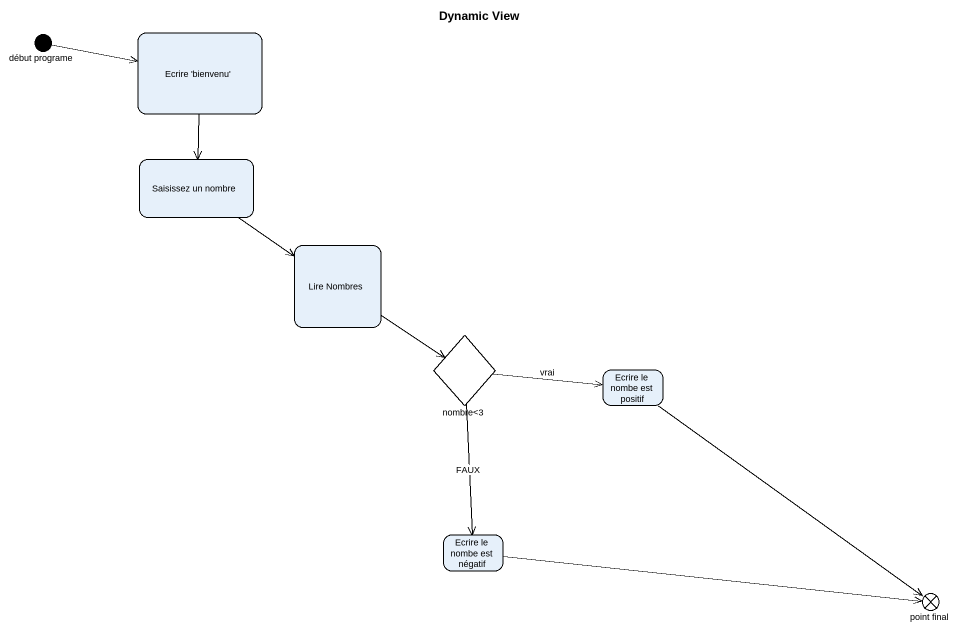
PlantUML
@startuml
title Dynamic View
hide empty description
state "début programe" as début_programe <<start>>
state "Ecrire 'bienvenu'" as Ecrire_bienvenu
state "Saisissez un nombre" as Saisissez_un_nombre
state "Lire Nombres" as Lire_Nombres
state "nombre<3" as nombre_3 <<choice>>
state "Ecrire le nombe est positif" as Ecrire_le_nombe_est_positif
state "Ecrire le nombe est négatif" as Ecrire_le_nombe_est_négatif
state "point final" as point_final <<end>>
début_programe -right-> Ecrire_bienvenu
Ecrire_bienvenu --> Saisissez_un_nombre
Saisissez_un_nombre --> Lire_Nombres
Lire_Nombres --> nombre_3
nombre_3 -right-> Ecrire_le_nombe_est_positif : vrai
nombre_3 --> Ecrire_le_nombe_est_négatif : FAUX
Ecrire_le_nombe_est_positif --> point_final
Ecrire_le_nombe_est_négatif -right-> point_final
@enduml
